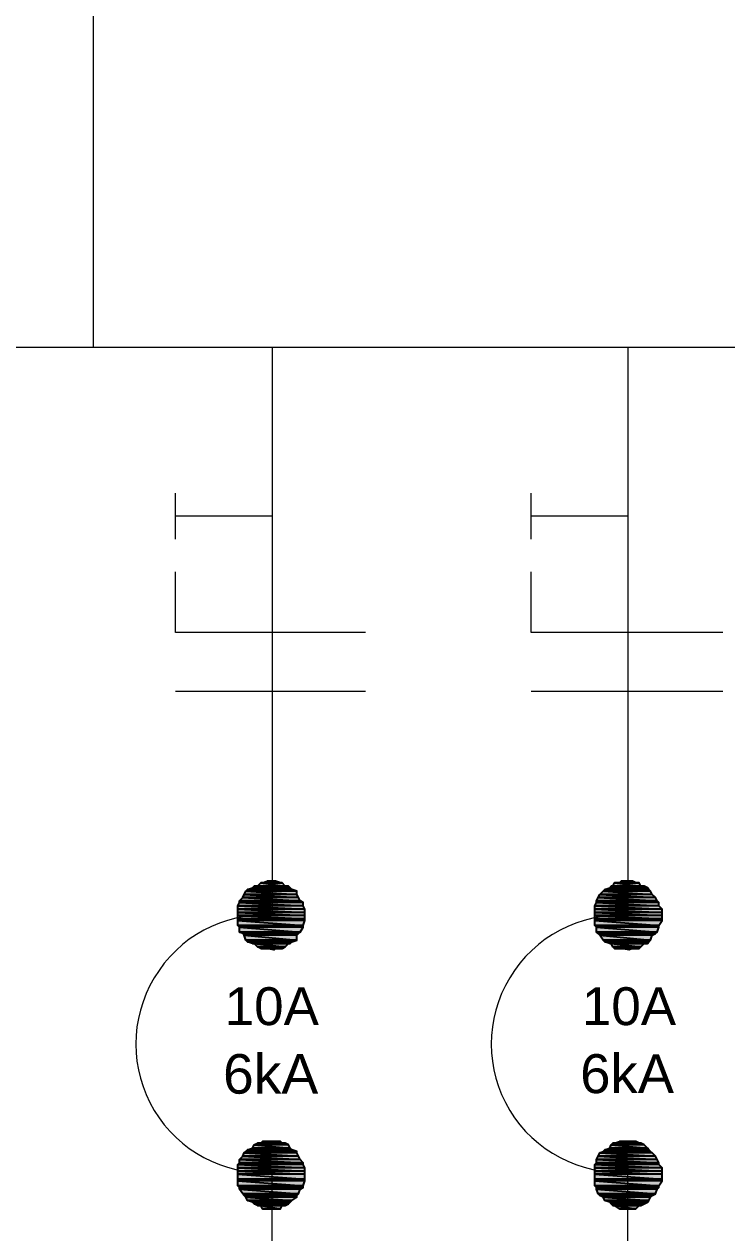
# Model space of a CAD drawing. Header units: millimetres. Extents: x 50 to 186, y -32 to 33.
# Drawn here: x 94.59 to 96.009, y 26.097 to 28.539 of the extents above; entities that cross this region are included whole.
import ezdxf

# ---------------------------------------------------------------- set-up
doc = ezdxf.new("R2010")
doc.units = ezdxf.units.MM
doc.layers.get('0').update_dxf_attribs({"lineweight": 30})
doc.styles.add('Arial0', font='arial.ttf', dxfattribs={"height": 3.14658})

msp = doc.modelspace()

# ---------------------------------------------------------------- hatches: boundary and pattern name
at = {"true_color": 0x000007}
h = msp.add_hatch(color=7, dxfattribs=at)
h.paths.add_polyline_path([(95.1308, 26.7909), (95.0414, 26.7909), (95.1407, 26.7876)])
h.paths.add_polyline_path([(95.0414, 26.7909), (95.1407, 26.7876), (95.0381, 26.7876)])
h = msp.add_hatch(color=7, dxfattribs=at)
h.paths.add_polyline_path([(95.1275, 26.7943), (95.0514, 26.7943), (95.1308, 26.7909)])
h.paths.add_polyline_path([(95.0514, 26.7943), (95.1308, 26.7909), (95.0414, 26.7909)])
h = msp.add_hatch(color=7, dxfattribs=at)
h.paths.add_polyline_path([(95.1241, 26.7976), (95.0547, 26.7976), (95.1275, 26.7943)])
h.paths.add_polyline_path([(95.0547, 26.7976), (95.1275, 26.7943), (95.0514, 26.7943)])
h = msp.add_hatch(color=7, dxfattribs=at)
h.paths.add_polyline_path([(95.1109, 26.8042), (95.0679, 26.8042), (95.1175, 26.7976)])
h.paths.add_polyline_path([(95.0679, 26.8042), (95.1175, 26.7976), (95.0613, 26.7976)])
h = msp.add_hatch(color=7, dxfattribs=at)
h.paths.add_polyline_path([(95.0977, 26.8075), (95.0811, 26.8075), (95.1076, 26.8042)])
h.paths.add_polyline_path([(95.0811, 26.8075), (95.1076, 26.8042), (95.0712, 26.8042)])
h = msp.add_hatch(color=7, dxfattribs=at)
h.paths.add_polyline_path([(95.8519, 26.7909), (95.7626, 26.7909), (95.8552, 26.7876)])
h.paths.add_polyline_path([(95.7626, 26.7909), (95.8552, 26.7876), (95.7593, 26.7876)])
h = msp.add_hatch(color=7, dxfattribs=at)
h.paths.add_polyline_path([(95.8486, 26.7943), (95.7725, 26.7943), (95.8519, 26.7909)])
h.paths.add_polyline_path([(95.7725, 26.7943), (95.8519, 26.7909), (95.7626, 26.7909)])
h = msp.add_hatch(color=7, dxfattribs=at)
h.paths.add_polyline_path([(95.842, 26.7976), (95.7758, 26.7976), (95.8486, 26.7943)])
h.paths.add_polyline_path([(95.7758, 26.7976), (95.8486, 26.7943), (95.7725, 26.7943)])
h = msp.add_hatch(color=7, dxfattribs=at)
h.paths.add_polyline_path([(95.832, 26.8042), (95.7824, 26.8042), (95.8354, 26.7976)])
h.paths.add_polyline_path([(95.7824, 26.8042), (95.8354, 26.7976), (95.7791, 26.7976)])
h = msp.add_hatch(color=7, dxfattribs=at)
h.paths.add_polyline_path([(95.8188, 26.8075), (95.7957, 26.8075), (95.8254, 26.8042)])
h.paths.add_polyline_path([(95.7957, 26.8075), (95.8254, 26.8042), (95.7924, 26.8042)])
h = msp.add_hatch(color=7, dxfattribs=at)
h.paths.add_polyline_path([(95.144, 26.7744), (95.0315, 26.7744), (95.1473, 26.7678)])
h.paths.add_polyline_path([(95.0315, 26.7744), (95.1473, 26.7678), (95.0249, 26.7678)])
h = msp.add_hatch(color=7, dxfattribs=at)
h.paths.add_polyline_path([(95.1473, 26.7678), (95.0249, 26.7678), (95.1539, 26.7645)])
h.paths.add_polyline_path([(95.0249, 26.7678), (95.1539, 26.7645), (95.0249, 26.7645)])
h = msp.add_hatch(color=7, dxfattribs=at)
h.paths.add_polyline_path([(95.1407, 26.781), (95.0348, 26.781), (95.144, 26.7744)])
h.paths.add_polyline_path([(95.0348, 26.781), (95.144, 26.7744), (95.0315, 26.7744)])
h = msp.add_hatch(color=7, dxfattribs=at)
h.paths.add_polyline_path([(95.1407, 26.7876), (95.0381, 26.7876), (95.1407, 26.781)])
h.paths.add_polyline_path([(95.0381, 26.7876), (95.1407, 26.781), (95.0348, 26.781)])
h = msp.add_hatch(color=7, dxfattribs=at)
h.paths.add_polyline_path([(95.8651, 26.7744), (95.7494, 26.7744), (95.8684, 26.7678)])
h.paths.add_polyline_path([(95.7494, 26.7744), (95.8684, 26.7678), (95.746, 26.7678)])
h = msp.add_hatch(color=7, dxfattribs=at)
h.paths.add_polyline_path([(95.8684, 26.7678), (95.746, 26.7678), (95.8717, 26.7645)])
h.paths.add_polyline_path([(95.746, 26.7678), (95.8717, 26.7645), (95.746, 26.7645)])
h = msp.add_hatch(color=7, dxfattribs=at)
h.paths.add_polyline_path([(95.8585, 26.781), (95.7527, 26.781), (95.8651, 26.7744)])
h.paths.add_polyline_path([(95.7527, 26.781), (95.8651, 26.7744), (95.7494, 26.7744)])
h = msp.add_hatch(color=7, dxfattribs=at)
h.paths.add_polyline_path([(95.8552, 26.7876), (95.7593, 26.7876), (95.8585, 26.781)])
h.paths.add_polyline_path([(95.7593, 26.7876), (95.8585, 26.781), (95.7527, 26.781)])
h = msp.add_hatch(color=7, dxfattribs=at)
h.paths.add_polyline_path([(95.1539, 26.7645), (95.0249, 26.7645), (95.1539, 26.7579)])
h.paths.add_polyline_path([(95.0249, 26.7645), (95.1539, 26.7579), (95.0216, 26.7579)])
h = msp.add_hatch(color=7, dxfattribs=at)
h.paths.add_polyline_path([(95.1539, 26.7579), (95.0216, 26.7579), (95.1572, 26.7513)])
h.paths.add_polyline_path([(95.0216, 26.7579), (95.1572, 26.7513), (95.0216, 26.7513)])
h = msp.add_hatch(color=7, dxfattribs=at)
h.paths.add_polyline_path([(95.1572, 26.7513), (95.0216, 26.7513), (95.1572, 26.7446)])
h.paths.add_polyline_path([(95.0216, 26.7513), (95.1572, 26.7446), (95.0216, 26.7446)])
h = msp.add_hatch(color=7, dxfattribs=at)
h.paths.add_polyline_path([(95.1572, 26.7446), (95.0216, 26.7446), (95.1572, 26.738)])
h.paths.add_polyline_path([(95.0216, 26.7446), (95.1572, 26.738), (95.0216, 26.738)])
h = msp.add_hatch(color=7, dxfattribs=at)
h.paths.add_polyline_path([(95.8717, 26.7645), (95.746, 26.7645), (95.8717, 26.7579)])
h.paths.add_polyline_path([(95.746, 26.7645), (95.8717, 26.7579), (95.7427, 26.7579)])
h = msp.add_hatch(color=7, dxfattribs=at)
h.paths.add_polyline_path([(95.8717, 26.7579), (95.7427, 26.7579), (95.8784, 26.7513)])
h.paths.add_polyline_path([(95.7427, 26.7579), (95.8784, 26.7513), (95.7427, 26.7513)])
h = msp.add_hatch(color=7, dxfattribs=at)
h.paths.add_polyline_path([(95.8784, 26.7513), (95.7427, 26.7513), (95.8784, 26.7446)])
h.paths.add_polyline_path([(95.7427, 26.7513), (95.8784, 26.7446), (95.7427, 26.7446)])
h = msp.add_hatch(color=7, dxfattribs=at)
h.paths.add_polyline_path([(95.8784, 26.7446), (95.7427, 26.7446), (95.8784, 26.738)])
h.paths.add_polyline_path([(95.7427, 26.7446), (95.8784, 26.738), (95.7427, 26.738)])
h = msp.add_hatch(color=7, dxfattribs=at)
h.paths.add_polyline_path([(95.1572, 26.738), (95.0216, 26.738), (95.1572, 26.7314)])
h.paths.add_polyline_path([(95.0216, 26.738), (95.1572, 26.7314), (95.0216, 26.7314)])
h = msp.add_hatch(color=7, dxfattribs=at)
h.paths.add_polyline_path([(95.1572, 26.7314), (95.0216, 26.7314), (95.1572, 26.7281)])
h.paths.add_polyline_path([(95.0216, 26.7314), (95.1572, 26.7281), (95.0216, 26.7281)])
h = msp.add_hatch(color=7, dxfattribs=at)
h.paths.add_polyline_path([(95.1572, 26.7281), (95.0216, 26.7281), (95.1539, 26.7182)])
h.paths.add_polyline_path([(95.0216, 26.7281), (95.1539, 26.7182), (95.0216, 26.7182)])
h = msp.add_hatch(color=7, dxfattribs=at)
h.paths.add_polyline_path([(95.1539, 26.7182), (95.0216, 26.7182), (95.1539, 26.7149)])
h.paths.add_polyline_path([(95.0216, 26.7182), (95.1539, 26.7149), (95.0249, 26.7149)])
h = msp.add_hatch(color=7, dxfattribs=at)
h.paths.add_polyline_path([(95.8784, 26.738), (95.7427, 26.738), (95.8784, 26.7314)])
h.paths.add_polyline_path([(95.7427, 26.738), (95.8784, 26.7314), (95.7427, 26.7314)])
h = msp.add_hatch(color=7, dxfattribs=at)
h.paths.add_polyline_path([(95.8784, 26.7314), (95.7427, 26.7314), (95.8784, 26.7281)])
h.paths.add_polyline_path([(95.7427, 26.7314), (95.8784, 26.7281), (95.7427, 26.7281)])
h = msp.add_hatch(color=7, dxfattribs=at)
h.paths.add_polyline_path([(95.8784, 26.7281), (95.7427, 26.7281), (95.8717, 26.7182)])
h.paths.add_polyline_path([(95.7427, 26.7281), (95.8717, 26.7182), (95.7427, 26.7182)])
h = msp.add_hatch(color=7, dxfattribs=at)
h.paths.add_polyline_path([(95.8717, 26.7182), (95.7427, 26.7182), (95.8717, 26.7149)])
h.paths.add_polyline_path([(95.7427, 26.7182), (95.8717, 26.7149), (95.746, 26.7149)])
h = msp.add_hatch(color=7, dxfattribs=at)
h.paths.add_polyline_path([(95.1539, 26.7149), (95.0249, 26.7149), (95.1473, 26.7049)])
h.paths.add_polyline_path([(95.0249, 26.7149), (95.1473, 26.7049), (95.0249, 26.7049)])
h = msp.add_hatch(color=7, dxfattribs=at)
h.paths.add_polyline_path([(95.1473, 26.7049), (95.0249, 26.7049), (95.144, 26.7016)])
h.paths.add_polyline_path([(95.0249, 26.7049), (95.144, 26.7016), (95.0315, 26.7016)])
h = msp.add_hatch(color=7, dxfattribs=at)
h.paths.add_polyline_path([(95.144, 26.7016), (95.0315, 26.7016), (95.1407, 26.6983)])
h.paths.add_polyline_path([(95.0315, 26.7016), (95.1407, 26.6983), (95.0348, 26.6983)])
h = msp.add_hatch(color=7, dxfattribs=at)
h.paths.add_polyline_path([(95.1407, 26.6983), (95.0348, 26.6983), (95.1407, 26.6884)])
h.paths.add_polyline_path([(95.0348, 26.6983), (95.1407, 26.6884), (95.0381, 26.6884)])
h = msp.add_hatch(color=7, dxfattribs=at)
h.paths.add_polyline_path([(95.8717, 26.7149), (95.746, 26.7149), (95.8684, 26.7049)])
h.paths.add_polyline_path([(95.746, 26.7149), (95.8684, 26.7049), (95.746, 26.7049)])
h = msp.add_hatch(color=7, dxfattribs=at)
h.paths.add_polyline_path([(95.8684, 26.7049), (95.746, 26.7049), (95.8651, 26.7016)])
h.paths.add_polyline_path([(95.746, 26.7049), (95.8651, 26.7016), (95.7494, 26.7016)])
h = msp.add_hatch(color=7, dxfattribs=at)
h.paths.add_polyline_path([(95.8651, 26.7016), (95.7494, 26.7016), (95.8585, 26.6983)])
h.paths.add_polyline_path([(95.7494, 26.7016), (95.8585, 26.6983), (95.7527, 26.6983)])
h = msp.add_hatch(color=7, dxfattribs=at)
h.paths.add_polyline_path([(95.8585, 26.6983), (95.7527, 26.6983), (95.8552, 26.6884)])
h.paths.add_polyline_path([(95.7527, 26.6983), (95.8552, 26.6884), (95.7593, 26.6884)])
h = msp.add_hatch(color=7, dxfattribs=at)
h.paths.add_polyline_path([(95.1407, 26.6884), (95.0381, 26.6884), (95.1308, 26.6851)])
h.paths.add_polyline_path([(95.0381, 26.6884), (95.1308, 26.6851), (95.0414, 26.6851)])
h = msp.add_hatch(color=7, dxfattribs=at)
h.paths.add_polyline_path([(95.1308, 26.6851), (95.0414, 26.6851), (95.1275, 26.6818)])
h.paths.add_polyline_path([(95.0414, 26.6851), (95.1275, 26.6818), (95.0514, 26.6818)])
h = msp.add_hatch(color=7, dxfattribs=at)
h.paths.add_polyline_path([(95.1241, 26.6818), (95.0547, 26.6818), (95.1175, 26.6752)])
h.paths.add_polyline_path([(95.0547, 26.6818), (95.1175, 26.6752), (95.0613, 26.6752)])
h = msp.add_hatch(color=7, dxfattribs=at)
h.paths.add_polyline_path([(95.1175, 26.6752), (95.0613, 26.6752), (95.1109, 26.6719)])
h.paths.add_polyline_path([(95.0613, 26.6752), (95.1109, 26.6719), (95.0679, 26.6719)])
h = msp.add_hatch(color=7, dxfattribs=at)
h.paths.add_polyline_path([(95.0712, 26.6719), (95.0811, 26.6719), (95.0977, 26.6719)])
h.paths.add_polyline_path([(95.0811, 26.6719), (95.0977, 26.6719), (95.0944, 26.6686)])
h = msp.add_hatch(color=7, dxfattribs=at)
h.paths.add_polyline_path([(95.8552, 26.6884), (95.7593, 26.6884), (95.8519, 26.6851)])
h.paths.add_polyline_path([(95.7593, 26.6884), (95.8519, 26.6851), (95.7626, 26.6851)])
h = msp.add_hatch(color=7, dxfattribs=at)
h.paths.add_polyline_path([(95.8519, 26.6851), (95.7626, 26.6851), (95.8486, 26.6818)])
h.paths.add_polyline_path([(95.7626, 26.6851), (95.8486, 26.6818), (95.7725, 26.6818)])
h = msp.add_hatch(color=7, dxfattribs=at)
h.paths.add_polyline_path([(95.842, 26.6818), (95.7758, 26.6818), (95.8354, 26.6752)])
h.paths.add_polyline_path([(95.7758, 26.6818), (95.8354, 26.6752), (95.7791, 26.6752)])
h = msp.add_hatch(color=7, dxfattribs=at)
h.paths.add_polyline_path([(95.8354, 26.6752), (95.7791, 26.6752), (95.832, 26.6719)])
h.paths.add_polyline_path([(95.7791, 26.6752), (95.832, 26.6719), (95.7824, 26.6719)])
h = msp.add_hatch(color=7, dxfattribs=at)
h.paths.add_polyline_path([(95.7924, 26.6719), (95.7957, 26.6719), (95.8188, 26.6719)])
h.paths.add_polyline_path([(95.7957, 26.6719), (95.8188, 26.6719), (95.8122, 26.6686)])
h = msp.add_hatch(color=7, dxfattribs=at)
h.paths.add_polyline_path([(95.1175, 26.2782), (95.0613, 26.2782), (95.1241, 26.2749)])
h.paths.add_polyline_path([(95.0613, 26.2782), (95.1241, 26.2749), (95.0547, 26.2749)])
h = msp.add_hatch(color=7, dxfattribs=at)
h.paths.add_polyline_path([(95.1076, 26.2815), (95.0712, 26.2815), (95.1109, 26.2782)])
h.paths.add_polyline_path([(95.0712, 26.2815), (95.1109, 26.2782), (95.0679, 26.2782)])
h = msp.add_hatch(color=7, dxfattribs=at)
h.paths.add_polyline_path([(95.8354, 26.2782), (95.7791, 26.2782), (95.842, 26.2749)])
h.paths.add_polyline_path([(95.7791, 26.2782), (95.842, 26.2749), (95.7758, 26.2749)])
h = msp.add_hatch(color=7, dxfattribs=at)
h.paths.add_polyline_path([(95.8254, 26.2815), (95.7924, 26.2815), (95.832, 26.2782)])
h.paths.add_polyline_path([(95.7924, 26.2815), (95.832, 26.2782), (95.7824, 26.2782)])
h = msp.add_hatch(color=7, dxfattribs=at)
h.paths.add_polyline_path([(95.1407, 26.2584), (95.0348, 26.2584), (95.144, 26.2517)])
h.paths.add_polyline_path([(95.0348, 26.2584), (95.144, 26.2517), (95.0315, 26.2517)])
h = msp.add_hatch(color=7, dxfattribs=at)
h.paths.add_polyline_path([(95.1407, 26.2617), (95.0381, 26.2617), (95.1407, 26.2584)])
h.paths.add_polyline_path([(95.0381, 26.2617), (95.1407, 26.2584), (95.0348, 26.2584)])
h = msp.add_hatch(color=7, dxfattribs=at)
h.paths.add_polyline_path([(95.1308, 26.265), (95.0414, 26.265), (95.1407, 26.2617)])
h.paths.add_polyline_path([(95.0414, 26.265), (95.1407, 26.2617), (95.0381, 26.2617)])
h = msp.add_hatch(color=7, dxfattribs=at)
h.paths.add_polyline_path([(95.1275, 26.2683), (95.0514, 26.2683), (95.1308, 26.265)])
h.paths.add_polyline_path([(95.0514, 26.2683), (95.1308, 26.265), (95.0414, 26.265)])
h = msp.add_hatch(color=7, dxfattribs=at)
h.paths.add_polyline_path([(95.1241, 26.2749), (95.0547, 26.2749), (95.1275, 26.2683)])
h.paths.add_polyline_path([(95.0547, 26.2749), (95.1275, 26.2683), (95.0514, 26.2683)])
h = msp.add_hatch(color=7, dxfattribs=at)
h.paths.add_polyline_path([(95.8585, 26.2584), (95.7527, 26.2584), (95.8651, 26.2517)])
h.paths.add_polyline_path([(95.7527, 26.2584), (95.8651, 26.2517), (95.7494, 26.2517)])
h = msp.add_hatch(color=7, dxfattribs=at)
h.paths.add_polyline_path([(95.8552, 26.2617), (95.7593, 26.2617), (95.8585, 26.2584)])
h.paths.add_polyline_path([(95.7593, 26.2617), (95.8585, 26.2584), (95.7527, 26.2584)])
h = msp.add_hatch(color=7, dxfattribs=at)
h.paths.add_polyline_path([(95.8519, 26.265), (95.7626, 26.265), (95.8552, 26.2617)])
h.paths.add_polyline_path([(95.7626, 26.265), (95.8552, 26.2617), (95.7593, 26.2617)])
h = msp.add_hatch(color=7, dxfattribs=at)
h.paths.add_polyline_path([(95.8486, 26.2683), (95.7725, 26.2683), (95.8519, 26.265)])
h.paths.add_polyline_path([(95.7725, 26.2683), (95.8519, 26.265), (95.7626, 26.265)])
h = msp.add_hatch(color=7, dxfattribs=at)
h.paths.add_polyline_path([(95.842, 26.2749), (95.7758, 26.2749), (95.8486, 26.2683)])
h.paths.add_polyline_path([(95.7758, 26.2749), (95.8486, 26.2683), (95.7725, 26.2683)])
h = msp.add_hatch(color=7, dxfattribs=at)
h.paths.add_polyline_path([(95.1539, 26.2385), (95.0249, 26.2385), (95.1539, 26.2352)])
h.paths.add_polyline_path([(95.0249, 26.2385), (95.1539, 26.2352), (95.0216, 26.2352)])
h = msp.add_hatch(color=7, dxfattribs=at)
h.paths.add_polyline_path([(95.1539, 26.2352), (95.0216, 26.2352), (95.1572, 26.2286)])
h.paths.add_polyline_path([(95.0216, 26.2352), (95.1572, 26.2286), (95.0216, 26.2286)])
h = msp.add_hatch(color=7, dxfattribs=at)
h.paths.add_polyline_path([(95.1572, 26.2286), (95.0216, 26.2286), (95.1572, 26.222)])
h.paths.add_polyline_path([(95.0216, 26.2286), (95.1572, 26.222), (95.0216, 26.222)])
h = msp.add_hatch(color=7, dxfattribs=at)
h.paths.add_polyline_path([(95.144, 26.2517), (95.0315, 26.2517), (95.1473, 26.2451)])
h.paths.add_polyline_path([(95.0315, 26.2517), (95.1473, 26.2451), (95.0249, 26.2451)])
h = msp.add_hatch(color=7, dxfattribs=at)
h.paths.add_polyline_path([(95.1473, 26.2451), (95.0249, 26.2451), (95.1539, 26.2385)])
h.paths.add_polyline_path([(95.0249, 26.2451), (95.1539, 26.2385), (95.0249, 26.2385)])
h = msp.add_hatch(color=7, dxfattribs=at)
h.paths.add_polyline_path([(95.8717, 26.2385), (95.746, 26.2385), (95.8717, 26.2352)])
h.paths.add_polyline_path([(95.746, 26.2385), (95.8717, 26.2352), (95.7427, 26.2352)])
h = msp.add_hatch(color=7, dxfattribs=at)
h.paths.add_polyline_path([(95.8717, 26.2352), (95.7427, 26.2352), (95.8784, 26.2286)])
h.paths.add_polyline_path([(95.7427, 26.2352), (95.8784, 26.2286), (95.7427, 26.2286)])
h = msp.add_hatch(color=7, dxfattribs=at)
h.paths.add_polyline_path([(95.8784, 26.2286), (95.7427, 26.2286), (95.8784, 26.222)])
h.paths.add_polyline_path([(95.7427, 26.2286), (95.8784, 26.222), (95.7427, 26.222)])
h = msp.add_hatch(color=7, dxfattribs=at)
h.paths.add_polyline_path([(95.8651, 26.2517), (95.7494, 26.2517), (95.8684, 26.2451)])
h.paths.add_polyline_path([(95.7494, 26.2517), (95.8684, 26.2451), (95.746, 26.2451)])
h = msp.add_hatch(color=7, dxfattribs=at)
h.paths.add_polyline_path([(95.8684, 26.2451), (95.746, 26.2451), (95.8717, 26.2385)])
h.paths.add_polyline_path([(95.746, 26.2451), (95.8717, 26.2385), (95.746, 26.2385)])
h = msp.add_hatch(color=7, dxfattribs=at)
h.paths.add_polyline_path([(95.1572, 26.222), (95.0216, 26.222), (95.1572, 26.2154)])
h.paths.add_polyline_path([(95.0216, 26.222), (95.1572, 26.2154), (95.0216, 26.2154)])
h = msp.add_hatch(color=7, dxfattribs=at)
h.paths.add_polyline_path([(95.1572, 26.2154), (95.0216, 26.2154), (95.1572, 26.2054)])
h.paths.add_polyline_path([(95.0216, 26.2154), (95.1572, 26.2054), (95.0216, 26.2054)])
h = msp.add_hatch(color=7, dxfattribs=at)
h.paths.add_polyline_path([(95.1572, 26.2054), (95.0216, 26.2054), (95.1572, 26.2021)])
h.paths.add_polyline_path([(95.0216, 26.2054), (95.1572, 26.2021), (95.0216, 26.2021)])
h = msp.add_hatch(color=7, dxfattribs=at)
h.paths.add_polyline_path([(95.8784, 26.222), (95.7427, 26.222), (95.8784, 26.2154)])
h.paths.add_polyline_path([(95.7427, 26.222), (95.8784, 26.2154), (95.7427, 26.2154)])
h = msp.add_hatch(color=7, dxfattribs=at)
h.paths.add_polyline_path([(95.8784, 26.2154), (95.7427, 26.2154), (95.8784, 26.2054)])
h.paths.add_polyline_path([(95.7427, 26.2154), (95.8784, 26.2054), (95.7427, 26.2054)])
h = msp.add_hatch(color=7, dxfattribs=at)
h.paths.add_polyline_path([(95.8784, 26.2054), (95.7427, 26.2054), (95.8784, 26.2021)])
h.paths.add_polyline_path([(95.7427, 26.2054), (95.8784, 26.2021), (95.7427, 26.2021)])
h = msp.add_hatch(color=7, dxfattribs=at)
h.paths.add_polyline_path([(95.1572, 26.2021), (95.0216, 26.2021), (95.1539, 26.1922)])
h.paths.add_polyline_path([(95.0216, 26.2021), (95.1539, 26.1922), (95.0216, 26.1922)])
h = msp.add_hatch(color=7, dxfattribs=at)
h.paths.add_polyline_path([(95.1539, 26.1922), (95.0216, 26.1922), (95.1539, 26.1889)])
h.paths.add_polyline_path([(95.0216, 26.1922), (95.1539, 26.1889), (95.0249, 26.1889)])
h = msp.add_hatch(color=7, dxfattribs=at)
h.paths.add_polyline_path([(95.1539, 26.1889), (95.0249, 26.1889), (95.1473, 26.1856)])
h.paths.add_polyline_path([(95.0249, 26.1889), (95.1473, 26.1856), (95.0249, 26.1856)])
h = msp.add_hatch(color=7, dxfattribs=at)
h.paths.add_polyline_path([(95.1473, 26.1856), (95.0249, 26.1856), (95.144, 26.1757)])
h.paths.add_polyline_path([(95.0249, 26.1856), (95.144, 26.1757), (95.0315, 26.1757)])
h = msp.add_hatch(color=7, dxfattribs=at)
h.paths.add_polyline_path([(95.8784, 26.2021), (95.7427, 26.2021), (95.8717, 26.1922)])
h.paths.add_polyline_path([(95.7427, 26.2021), (95.8717, 26.1922), (95.7427, 26.1922)])
h = msp.add_hatch(color=7, dxfattribs=at)
h.paths.add_polyline_path([(95.8717, 26.1922), (95.7427, 26.1922), (95.8717, 26.1889)])
h.paths.add_polyline_path([(95.7427, 26.1922), (95.8717, 26.1889), (95.746, 26.1889)])
h = msp.add_hatch(color=7, dxfattribs=at)
h.paths.add_polyline_path([(95.8717, 26.1889), (95.746, 26.1889), (95.8684, 26.1856)])
h.paths.add_polyline_path([(95.746, 26.1889), (95.8684, 26.1856), (95.746, 26.1856)])
h = msp.add_hatch(color=7, dxfattribs=at)
h.paths.add_polyline_path([(95.8684, 26.1856), (95.746, 26.1856), (95.8651, 26.1757)])
h.paths.add_polyline_path([(95.746, 26.1856), (95.8651, 26.1757), (95.7494, 26.1757)])
h = msp.add_hatch(color=7, dxfattribs=at)
h.paths.add_polyline_path([(95.144, 26.1757), (95.0315, 26.1757), (95.1407, 26.1724)])
h.paths.add_polyline_path([(95.0315, 26.1757), (95.1407, 26.1724), (95.0348, 26.1724)])
h = msp.add_hatch(color=7, dxfattribs=at)
h.paths.add_polyline_path([(95.1407, 26.1724), (95.0348, 26.1724), (95.1407, 26.169)])
h.paths.add_polyline_path([(95.0348, 26.1724), (95.1407, 26.169), (95.0381, 26.169)])
h = msp.add_hatch(color=7, dxfattribs=at)
h.paths.add_polyline_path([(95.1407, 26.169), (95.0381, 26.169), (95.1308, 26.1624)])
h.paths.add_polyline_path([(95.0381, 26.169), (95.1308, 26.1624), (95.0414, 26.1624)])
h = msp.add_hatch(color=7, dxfattribs=at)
h.paths.add_polyline_path([(95.1308, 26.1624), (95.0414, 26.1624), (95.1275, 26.1591)])
h.paths.add_polyline_path([(95.0414, 26.1624), (95.1275, 26.1591), (95.0514, 26.1591)])
h = msp.add_hatch(color=7, dxfattribs=at)
h.paths.add_polyline_path([(95.1275, 26.1591), (95.0514, 26.1591), (95.1241, 26.1558)])
h.paths.add_polyline_path([(95.0514, 26.1591), (95.1241, 26.1558), (95.0547, 26.1558)])
h = msp.add_hatch(color=7, dxfattribs=at)
h.paths.add_polyline_path([(95.1241, 26.1558), (95.0547, 26.1558), (95.1175, 26.1525)])
h.paths.add_polyline_path([(95.0547, 26.1558), (95.1175, 26.1525), (95.0613, 26.1525)])
h = msp.add_hatch(color=7, dxfattribs=at)
h.paths.add_polyline_path([(95.8651, 26.1757), (95.7494, 26.1757), (95.8585, 26.1724)])
h.paths.add_polyline_path([(95.7494, 26.1757), (95.8585, 26.1724), (95.7527, 26.1724)])
h = msp.add_hatch(color=7, dxfattribs=at)
h.paths.add_polyline_path([(95.8585, 26.1724), (95.7527, 26.1724), (95.8552, 26.169)])
h.paths.add_polyline_path([(95.7527, 26.1724), (95.8552, 26.169), (95.7593, 26.169)])
h = msp.add_hatch(color=7, dxfattribs=at)
h.paths.add_polyline_path([(95.8552, 26.169), (95.7593, 26.169), (95.8519, 26.1624)])
h.paths.add_polyline_path([(95.7593, 26.169), (95.8519, 26.1624), (95.7626, 26.1624)])
h = msp.add_hatch(color=7, dxfattribs=at)
h.paths.add_polyline_path([(95.8519, 26.1624), (95.7626, 26.1624), (95.8486, 26.1591)])
h.paths.add_polyline_path([(95.7626, 26.1624), (95.8486, 26.1591), (95.7725, 26.1591)])
h = msp.add_hatch(color=7, dxfattribs=at)
h.paths.add_polyline_path([(95.8486, 26.1591), (95.7725, 26.1591), (95.842, 26.1558)])
h.paths.add_polyline_path([(95.7725, 26.1591), (95.842, 26.1558), (95.7758, 26.1558)])
h = msp.add_hatch(color=7, dxfattribs=at)
h.paths.add_polyline_path([(95.842, 26.1558), (95.7758, 26.1558), (95.8354, 26.1525)])
h.paths.add_polyline_path([(95.7758, 26.1558), (95.8354, 26.1525), (95.7791, 26.1525)])
h = msp.add_hatch(color=7, dxfattribs=at)
h.paths.add_polyline_path([(95.1109, 26.1525), (95.0679, 26.1525), (95.1076, 26.1459)])
h.paths.add_polyline_path([(95.0679, 26.1525), (95.1076, 26.1459), (95.0712, 26.1459)])
h = msp.add_hatch(color=7, dxfattribs=at)
h.paths.add_polyline_path([(95.832, 26.1525), (95.7824, 26.1525), (95.8254, 26.1459)])
h.paths.add_polyline_path([(95.7824, 26.1525), (95.8254, 26.1459), (95.7924, 26.1459)])

# ---------------------------------------------------------------- linework, layer by layer
at = {"color": 7, "linetype": 'Continuous', "lineweight": 9, "true_color": 0x000007}
for points in [[(94.7305, 27.8859), (94.7305, 28.961), (94.7305, 28.961)], [(97.9657, 27.8859), (91.492, 27.8859), (91.492, 26.738)], [(95.0911, 27.8859), (95.0911, 26.738), (95.0911, 26.738)], [(95.8089, 27.8859), (95.8089, 26.738), (95.8089, 26.738)], [(95.0911, 27.5452), (94.8959, 27.5452), (94.8959, 27.5915)], [(95.8089, 27.5452), (95.6137, 27.5452), (95.6137, 27.5915)], [(94.8959, 27.4989), (94.8959, 27.5452), (94.8959, 27.5452)], [(95.6137, 27.4989), (95.6137, 27.5452), (95.6137, 27.5452)], [(95.2796, 27.3103), (95.0911, 27.3103), (94.8959, 27.3103), (94.8959, 27.4327)], [(96.0008, 27.3103), (95.8089, 27.3103), (95.6137, 27.3103), (95.6137, 27.4327)], [(95.2796, 27.1912), (95.0911, 27.1912), (94.8959, 27.1912)], [(96.0008, 27.1912), (95.8089, 27.1912), (95.6137, 27.1912)], [(95.0911, 24.5448), (95.0911, 26.2154), (95.0911, 26.2154)], [(95.8089, 24.5448), (95.8089, 26.2154), (95.8089, 26.2154)]]:
    msp.add_lwpolyline(points, dxfattribs=at)
at = {"color": 7, "linetype": 'Continuous', "lineweight": -2, "true_color": 0x000007}
for points in [[(95.0414, 26.7909), (95.1407, 26.7876), (95.0381, 26.7876)], [(95.0514, 26.7943), (95.1308, 26.7909), (95.0414, 26.7909)], [(95.1308, 26.7909), (95.0414, 26.7909), (95.1407, 26.7876)], [(95.0547, 26.7976), (95.1275, 26.7943), (95.0514, 26.7943)], [(95.1275, 26.7943), (95.0514, 26.7943), (95.1308, 26.7909)], [(95.0613, 26.7976), (95.1241, 26.7976), (95.0547, 26.7976)], [(95.1241, 26.7976), (95.0547, 26.7976), (95.1275, 26.7943)], [(95.0679, 26.8042), (95.1175, 26.7976), (95.0613, 26.7976)], [(95.1175, 26.7976), (95.0613, 26.7976), (95.1241, 26.7976)], [(95.0712, 26.8042), (95.1109, 26.8042), (95.0679, 26.8042)], [(95.1109, 26.8042), (95.0679, 26.8042), (95.1175, 26.7976)], [(95.0811, 26.8075), (95.1076, 26.8042), (95.0712, 26.8042)], [(95.1076, 26.8042), (95.0712, 26.8042), (95.1109, 26.8042)], [(95.0944, 26.8075), (95.0977, 26.8075), (95.0811, 26.8075)], [(95.0977, 26.8075), (95.0811, 26.8075), (95.1076, 26.8042)], [(95.7626, 26.7909), (95.8552, 26.7876), (95.7593, 26.7876)], [(95.7725, 26.7943), (95.8519, 26.7909), (95.7626, 26.7909)], [(95.8519, 26.7909), (95.7626, 26.7909), (95.8552, 26.7876)], [(95.7758, 26.7976), (95.8486, 26.7943), (95.7725, 26.7943)], [(95.8486, 26.7943), (95.7725, 26.7943), (95.8519, 26.7909)], [(95.7791, 26.7976), (95.842, 26.7976), (95.7758, 26.7976)], [(95.842, 26.7976), (95.7758, 26.7976), (95.8486, 26.7943)], [(95.7824, 26.8042), (95.8354, 26.7976), (95.7791, 26.7976)], [(95.8354, 26.7976), (95.7791, 26.7976), (95.842, 26.7976)], [(95.7924, 26.8042), (95.832, 26.8042), (95.7824, 26.8042)], [(95.832, 26.8042), (95.7824, 26.8042), (95.8354, 26.7976)], [(95.7957, 26.8075), (95.8254, 26.8042), (95.7924, 26.8042)], [(95.8254, 26.8042), (95.7924, 26.8042), (95.832, 26.8042)], [(95.8122, 26.8075), (95.8188, 26.8075), (95.7957, 26.8075)], [(95.8188, 26.8075), (95.7957, 26.8075), (95.8254, 26.8042)], [(95.0315, 26.7744), (95.1473, 26.7678), (95.0249, 26.7678)], [(95.1473, 26.7678), (95.0249, 26.7678), (95.1539, 26.7645)], [(95.0249, 26.7678), (95.1539, 26.7645), (95.0249, 26.7645)], [(95.0348, 26.781), (95.144, 26.7744), (95.0315, 26.7744)], [(95.144, 26.7744), (95.0315, 26.7744), (95.1473, 26.7678)], [(95.0381, 26.7876), (95.1407, 26.781), (95.0348, 26.781)], [(95.1407, 26.781), (95.0348, 26.781), (95.144, 26.7744)], [(95.1407, 26.7876), (95.0381, 26.7876), (95.1407, 26.781)], [(95.7494, 26.7744), (95.8684, 26.7678), (95.746, 26.7678)], [(95.8684, 26.7678), (95.746, 26.7678), (95.8717, 26.7645)], [(95.746, 26.7678), (95.8717, 26.7645), (95.746, 26.7645)], [(95.7527, 26.781), (95.8651, 26.7744), (95.7494, 26.7744)], [(95.8651, 26.7744), (95.7494, 26.7744), (95.8684, 26.7678)], [(95.7593, 26.7876), (95.8585, 26.781), (95.7527, 26.781)], [(95.8585, 26.781), (95.7527, 26.781), (95.8651, 26.7744)], [(95.8552, 26.7876), (95.7593, 26.7876), (95.8585, 26.781)], [(95.0249, 26.7645), (95.1539, 26.7579), (95.0216, 26.7579)], [(95.1539, 26.7579), (95.0216, 26.7579), (95.1572, 26.7513)], [(95.0216, 26.7579), (95.1572, 26.7513), (95.0216, 26.7513)], [(95.1572, 26.7513), (95.0216, 26.7513), (95.1572, 26.7446)], [(95.0216, 26.7513), (95.1572, 26.7446), (95.0216, 26.7446)], [(95.1572, 26.7446), (95.0216, 26.7446), (95.1572, 26.738)], [(95.0216, 26.7446), (95.1572, 26.738), (95.0216, 26.738)], [(95.1539, 26.7645), (95.0249, 26.7645), (95.1539, 26.7579)], [(95.746, 26.7645), (95.8717, 26.7579), (95.7427, 26.7579)], [(95.8717, 26.7579), (95.7427, 26.7579), (95.8784, 26.7513)], [(95.7427, 26.7579), (95.8784, 26.7513), (95.7427, 26.7513)], [(95.8784, 26.7513), (95.7427, 26.7513), (95.8784, 26.7446)], [(95.7427, 26.7513), (95.8784, 26.7446), (95.7427, 26.7446)], [(95.8784, 26.7446), (95.7427, 26.7446), (95.8784, 26.738)], [(95.7427, 26.7446), (95.8784, 26.738), (95.7427, 26.738)], [(95.8717, 26.7645), (95.746, 26.7645), (95.8717, 26.7579)], [(95.1572, 26.738), (95.0216, 26.738), (95.1572, 26.7314)], [(95.0216, 26.738), (95.1572, 26.7314), (95.0216, 26.7314)], [(95.1572, 26.7314), (95.0216, 26.7314), (95.1572, 26.7281)], [(95.0216, 26.7314), (95.1572, 26.7281), (95.0216, 26.7281)], [(95.1572, 26.7281), (95.0216, 26.7281), (95.1539, 26.7182)], [(95.0216, 26.7281), (95.1539, 26.7182), (95.0216, 26.7182)], [(95.1539, 26.7182), (95.0216, 26.7182), (95.1539, 26.7149)], [(95.0216, 26.7182), (95.1539, 26.7149), (95.0249, 26.7149)], [(95.8784, 26.738), (95.7427, 26.738), (95.8784, 26.7314)], [(95.7427, 26.738), (95.8784, 26.7314), (95.7427, 26.7314)], [(95.8784, 26.7314), (95.7427, 26.7314), (95.8784, 26.7281)], [(95.7427, 26.7314), (95.8784, 26.7281), (95.7427, 26.7281)], [(95.8784, 26.7281), (95.7427, 26.7281), (95.8717, 26.7182)], [(95.7427, 26.7281), (95.8717, 26.7182), (95.7427, 26.7182)], [(95.8717, 26.7182), (95.7427, 26.7182), (95.8717, 26.7149)], [(95.7427, 26.7182), (95.8717, 26.7149), (95.746, 26.7149)], [(95.1539, 26.7149), (95.0249, 26.7149), (95.1473, 26.7049)], [(95.0249, 26.7149), (95.1473, 26.7049), (95.0249, 26.7049)], [(95.1473, 26.7049), (95.0249, 26.7049), (95.144, 26.7016)], [(95.0249, 26.7049), (95.144, 26.7016), (95.0315, 26.7016)], [(95.144, 26.7016), (95.0315, 26.7016), (95.1407, 26.6983)], [(95.0315, 26.7016), (95.1407, 26.6983), (95.0348, 26.6983)], [(95.1407, 26.6983), (95.0348, 26.6983), (95.1407, 26.6884)], [(95.0348, 26.6983), (95.1407, 26.6884), (95.0381, 26.6884)], [(95.8717, 26.7149), (95.746, 26.7149), (95.8684, 26.7049)], [(95.746, 26.7149), (95.8684, 26.7049), (95.746, 26.7049)], [(95.8684, 26.7049), (95.746, 26.7049), (95.8651, 26.7016)], [(95.746, 26.7049), (95.8651, 26.7016), (95.7494, 26.7016)], [(95.8651, 26.7016), (95.7494, 26.7016), (95.8585, 26.6983)], [(95.7494, 26.7016), (95.8585, 26.6983), (95.7527, 26.6983)], [(95.8585, 26.6983), (95.7527, 26.6983), (95.8552, 26.6884)], [(95.7527, 26.6983), (95.8552, 26.6884), (95.7593, 26.6884)], [(95.1407, 26.6884), (95.0381, 26.6884), (95.1308, 26.6851)], [(95.0381, 26.6884), (95.1308, 26.6851), (95.0414, 26.6851)], [(95.1308, 26.6851), (95.0414, 26.6851), (95.1275, 26.6818)], [(95.0414, 26.6851), (95.1275, 26.6818), (95.0514, 26.6818)], [(95.1275, 26.6818), (95.0514, 26.6818), (95.1241, 26.6818)], [(95.0514, 26.6818), (95.1241, 26.6818), (95.0547, 26.6818)], [(95.1241, 26.6818), (95.0547, 26.6818), (95.1175, 26.6752)], [(95.0547, 26.6818), (95.1175, 26.6752), (95.0613, 26.6752)], [(95.1175, 26.6752), (95.0613, 26.6752), (95.1109, 26.6719)], [(95.0613, 26.6752), (95.1109, 26.6719), (95.0679, 26.6719)], [(95.1109, 26.6719), (95.0679, 26.6719), (95.1076, 26.6719)], [(95.0679, 26.6719), (95.1076, 26.6719), (95.0712, 26.6719)], [(95.0712, 26.6719), (95.0811, 26.6719), (95.0977, 26.6719)], [(95.0712, 26.6719), (95.1076, 26.6719), (95.0977, 26.6719)], [(95.0811, 26.6719), (95.0977, 26.6719), (95.0944, 26.6686)], [(95.8552, 26.6884), (95.7593, 26.6884), (95.8519, 26.6851)], [(95.7593, 26.6884), (95.8519, 26.6851), (95.7626, 26.6851)], [(95.8519, 26.6851), (95.7626, 26.6851), (95.8486, 26.6818)], [(95.7626, 26.6851), (95.8486, 26.6818), (95.7725, 26.6818)], [(95.8486, 26.6818), (95.7725, 26.6818), (95.842, 26.6818)], [(95.7725, 26.6818), (95.842, 26.6818), (95.7758, 26.6818)], [(95.842, 26.6818), (95.7758, 26.6818), (95.8354, 26.6752)], [(95.7758, 26.6818), (95.8354, 26.6752), (95.7791, 26.6752)], [(95.8354, 26.6752), (95.7791, 26.6752), (95.832, 26.6719)], [(95.7791, 26.6752), (95.832, 26.6719), (95.7824, 26.6719)], [(95.832, 26.6719), (95.7824, 26.6719), (95.8254, 26.6719)], [(95.7824, 26.6719), (95.8254, 26.6719), (95.7924, 26.6719)], [(95.7924, 26.6719), (95.7957, 26.6719), (95.8188, 26.6719)], [(95.7924, 26.6719), (95.8254, 26.6719), (95.8188, 26.6719)], [(95.7957, 26.6719), (95.8188, 26.6719), (95.8122, 26.6686)], [(95.0613, 26.2782), (95.1241, 26.2749), (95.0547, 26.2749)], [(95.0679, 26.2782), (95.1175, 26.2782), (95.0613, 26.2782)], [(95.1175, 26.2782), (95.0613, 26.2782), (95.1241, 26.2749)], [(95.0712, 26.2815), (95.1109, 26.2782), (95.0679, 26.2782)], [(95.1109, 26.2782), (95.0679, 26.2782), (95.1175, 26.2782)], [(95.0811, 26.2815), (95.1076, 26.2815), (95.0712, 26.2815)], [(95.1076, 26.2815), (95.0712, 26.2815), (95.1109, 26.2782)], [(95.0944, 26.2815), (95.0977, 26.2815), (95.0811, 26.2815)], [(95.0977, 26.2815), (95.0811, 26.2815), (95.1076, 26.2815)], [(95.7791, 26.2782), (95.842, 26.2749), (95.7758, 26.2749)], [(95.7824, 26.2782), (95.8354, 26.2782), (95.7791, 26.2782)], [(95.8354, 26.2782), (95.7791, 26.2782), (95.842, 26.2749)], [(95.7924, 26.2815), (95.832, 26.2782), (95.7824, 26.2782)], [(95.832, 26.2782), (95.7824, 26.2782), (95.8354, 26.2782)], [(95.7957, 26.2815), (95.8254, 26.2815), (95.7924, 26.2815)], [(95.8254, 26.2815), (95.7924, 26.2815), (95.832, 26.2782)], [(95.8122, 26.2815), (95.8188, 26.2815), (95.7957, 26.2815)], [(95.8188, 26.2815), (95.7957, 26.2815), (95.8254, 26.2815)], [(95.0348, 26.2584), (95.144, 26.2517), (95.0315, 26.2517)], [(95.0381, 26.2617), (95.1407, 26.2584), (95.0348, 26.2584)], [(95.1407, 26.2584), (95.0348, 26.2584), (95.144, 26.2517)], [(95.0414, 26.265), (95.1407, 26.2617), (95.0381, 26.2617)], [(95.1407, 26.2617), (95.0381, 26.2617), (95.1407, 26.2584)], [(95.0514, 26.2683), (95.1308, 26.265), (95.0414, 26.265)], [(95.1308, 26.265), (95.0414, 26.265), (95.1407, 26.2617)], [(95.0547, 26.2749), (95.1275, 26.2683), (95.0514, 26.2683)], [(95.1275, 26.2683), (95.0514, 26.2683), (95.1308, 26.265)], [(95.1241, 26.2749), (95.0547, 26.2749), (95.1275, 26.2683)], [(95.7527, 26.2584), (95.8651, 26.2517), (95.7494, 26.2517)], [(95.7593, 26.2617), (95.8585, 26.2584), (95.7527, 26.2584)], [(95.8585, 26.2584), (95.7527, 26.2584), (95.8651, 26.2517)], [(95.7626, 26.265), (95.8552, 26.2617), (95.7593, 26.2617)], [(95.8552, 26.2617), (95.7593, 26.2617), (95.8585, 26.2584)], [(95.7725, 26.2683), (95.8519, 26.265), (95.7626, 26.265)], [(95.8519, 26.265), (95.7626, 26.265), (95.8552, 26.2617)], [(95.7758, 26.2749), (95.8486, 26.2683), (95.7725, 26.2683)], [(95.8486, 26.2683), (95.7725, 26.2683), (95.8519, 26.265)], [(95.842, 26.2749), (95.7758, 26.2749), (95.8486, 26.2683)], [(95.0249, 26.2385), (95.1539, 26.2352), (95.0216, 26.2352)], [(95.1539, 26.2352), (95.0216, 26.2352), (95.1572, 26.2286)], [(95.0216, 26.2352), (95.1572, 26.2286), (95.0216, 26.2286)], [(95.1572, 26.2286), (95.0216, 26.2286), (95.1572, 26.222)], [(95.0216, 26.2286), (95.1572, 26.222), (95.0216, 26.222)], [(95.0315, 26.2517), (95.1473, 26.2451), (95.0249, 26.2451)], [(95.1473, 26.2451), (95.0249, 26.2451), (95.1539, 26.2385)], [(95.0249, 26.2451), (95.1539, 26.2385), (95.0249, 26.2385)], [(95.1539, 26.2385), (95.0249, 26.2385), (95.1539, 26.2352)], [(95.144, 26.2517), (95.0315, 26.2517), (95.1473, 26.2451)], [(95.746, 26.2385), (95.8717, 26.2352), (95.7427, 26.2352)], [(95.8717, 26.2352), (95.7427, 26.2352), (95.8784, 26.2286)], [(95.7427, 26.2352), (95.8784, 26.2286), (95.7427, 26.2286)], [(95.8784, 26.2286), (95.7427, 26.2286), (95.8784, 26.222)], [(95.7427, 26.2286), (95.8784, 26.222), (95.7427, 26.222)], [(95.7494, 26.2517), (95.8684, 26.2451), (95.746, 26.2451)], [(95.8684, 26.2451), (95.746, 26.2451), (95.8717, 26.2385)], [(95.746, 26.2451), (95.8717, 26.2385), (95.746, 26.2385)], [(95.8717, 26.2385), (95.746, 26.2385), (95.8717, 26.2352)], [(95.8651, 26.2517), (95.7494, 26.2517), (95.8684, 26.2451)], [(95.1572, 26.222), (95.0216, 26.222), (95.1572, 26.2154)], [(95.0216, 26.222), (95.1572, 26.2154), (95.0216, 26.2154)], [(95.1572, 26.2154), (95.0216, 26.2154), (95.1572, 26.2054)], [(95.0216, 26.2154), (95.1572, 26.2054), (95.0216, 26.2054)], [(95.1572, 26.2054), (95.0216, 26.2054), (95.1572, 26.2021)], [(95.0216, 26.2054), (95.1572, 26.2021), (95.0216, 26.2021)], [(95.8784, 26.222), (95.7427, 26.222), (95.8784, 26.2154)], [(95.7427, 26.222), (95.8784, 26.2154), (95.7427, 26.2154)], [(95.8784, 26.2154), (95.7427, 26.2154), (95.8784, 26.2054)], [(95.7427, 26.2154), (95.8784, 26.2054), (95.7427, 26.2054)], [(95.8784, 26.2054), (95.7427, 26.2054), (95.8784, 26.2021)], [(95.7427, 26.2054), (95.8784, 26.2021), (95.7427, 26.2021)], [(95.1572, 26.2021), (95.0216, 26.2021), (95.1539, 26.1922)], [(95.0216, 26.2021), (95.1539, 26.1922), (95.0216, 26.1922)], [(95.1539, 26.1922), (95.0216, 26.1922), (95.1539, 26.1889)], [(95.0216, 26.1922), (95.1539, 26.1889), (95.0249, 26.1889)], [(95.1539, 26.1889), (95.0249, 26.1889), (95.1473, 26.1856)], [(95.0249, 26.1889), (95.1473, 26.1856), (95.0249, 26.1856)], [(95.1473, 26.1856), (95.0249, 26.1856), (95.144, 26.1757)], [(95.0249, 26.1856), (95.144, 26.1757), (95.0315, 26.1757)], [(95.8784, 26.2021), (95.7427, 26.2021), (95.8717, 26.1922)], [(95.7427, 26.2021), (95.8717, 26.1922), (95.7427, 26.1922)], [(95.8717, 26.1922), (95.7427, 26.1922), (95.8717, 26.1889)], [(95.7427, 26.1922), (95.8717, 26.1889), (95.746, 26.1889)], [(95.8717, 26.1889), (95.746, 26.1889), (95.8684, 26.1856)], [(95.746, 26.1889), (95.8684, 26.1856), (95.746, 26.1856)], [(95.8684, 26.1856), (95.746, 26.1856), (95.8651, 26.1757)], [(95.746, 26.1856), (95.8651, 26.1757), (95.7494, 26.1757)], [(95.144, 26.1757), (95.0315, 26.1757), (95.1407, 26.1724)], [(95.0315, 26.1757), (95.1407, 26.1724), (95.0348, 26.1724)], [(95.1407, 26.1724), (95.0348, 26.1724), (95.1407, 26.169)], [(95.0348, 26.1724), (95.1407, 26.169), (95.0381, 26.169)], [(95.1407, 26.169), (95.0381, 26.169), (95.1308, 26.1624)], [(95.0381, 26.169), (95.1308, 26.1624), (95.0414, 26.1624)], [(95.1308, 26.1624), (95.0414, 26.1624), (95.1275, 26.1591)], [(95.0414, 26.1624), (95.1275, 26.1591), (95.0514, 26.1591)], [(95.1275, 26.1591), (95.0514, 26.1591), (95.1241, 26.1558)], [(95.0514, 26.1591), (95.1241, 26.1558), (95.0547, 26.1558)], [(95.1241, 26.1558), (95.0547, 26.1558), (95.1175, 26.1525)], [(95.0547, 26.1558), (95.1175, 26.1525), (95.0613, 26.1525)], [(95.8651, 26.1757), (95.7494, 26.1757), (95.8585, 26.1724)], [(95.7494, 26.1757), (95.8585, 26.1724), (95.7527, 26.1724)], [(95.8585, 26.1724), (95.7527, 26.1724), (95.8552, 26.169)], [(95.7527, 26.1724), (95.8552, 26.169), (95.7593, 26.169)], [(95.8552, 26.169), (95.7593, 26.169), (95.8519, 26.1624)], [(95.7593, 26.169), (95.8519, 26.1624), (95.7626, 26.1624)], [(95.8519, 26.1624), (95.7626, 26.1624), (95.8486, 26.1591)], [(95.7626, 26.1624), (95.8486, 26.1591), (95.7725, 26.1591)], [(95.8486, 26.1591), (95.7725, 26.1591), (95.842, 26.1558)], [(95.7725, 26.1591), (95.842, 26.1558), (95.7758, 26.1558)], [(95.842, 26.1558), (95.7758, 26.1558), (95.8354, 26.1525)], [(95.7758, 26.1558), (95.8354, 26.1525), (95.7791, 26.1525)], [(95.1175, 26.1525), (95.0613, 26.1525), (95.1109, 26.1525)], [(95.0613, 26.1525), (95.1109, 26.1525), (95.0679, 26.1525)], [(95.1109, 26.1525), (95.0679, 26.1525), (95.1076, 26.1459)], [(95.0679, 26.1525), (95.1076, 26.1459), (95.0712, 26.1459)], [(95.0712, 26.1459), (95.0811, 26.1459), (95.0977, 26.1459)], [(95.0712, 26.1459), (95.1076, 26.1459), (95.0977, 26.1459)], [(95.0811, 26.1459), (95.0977, 26.1459), (95.0944, 26.1459)], [(95.8354, 26.1525), (95.7791, 26.1525), (95.832, 26.1525)], [(95.7791, 26.1525), (95.832, 26.1525), (95.7824, 26.1525)], [(95.832, 26.1525), (95.7824, 26.1525), (95.8254, 26.1459)], [(95.7824, 26.1525), (95.8254, 26.1459), (95.7924, 26.1459)], [(95.7924, 26.1459), (95.7957, 26.1459), (95.8188, 26.1459)], [(95.7924, 26.1459), (95.8254, 26.1459), (95.8188, 26.1459)], [(95.7957, 26.1459), (95.8188, 26.1459), (95.8122, 26.1459)]]:
    msp.add_lwpolyline(points, close=True, dxfattribs=at)
at = {"color": 7, "linetype": 'Continuous', "lineweight": 9, "true_color": 0x000007}
for points in [[(95.0878, 26.738), (94.9918, 26.7446), (94.9025, 26.695), (94.8529, 26.6123), (94.8529, 26.6123), (94.8033, 26.5296), (94.8033, 26.4271), (94.8529, 26.3444), (94.8529, 26.3444), (94.9025, 26.2617), (94.9918, 26.2154), (95.0878, 26.2187)], [(95.8089, 26.738), (95.713, 26.7446), (95.6203, 26.695), (95.5707, 26.6123), (95.5707, 26.6123), (95.5211, 26.5296), (95.5211, 26.4271), (95.5707, 26.3444), (95.5707, 26.3444), (95.6203, 26.2617), (95.713, 26.2154), (95.8089, 26.2187)]]:
    msp.add_open_spline(points, degree=3, knots=[0, 0, 0, 0, 0.083333, 0.083333, 0.083333, 0.083334, 0.166667, 0.166667, 0.166667, 0.166668, 1, 1, 1, 1], dxfattribs=at)

# ---------------------------------------------------------------- texts
at = {"color": 7, "true_color": 0x000007, "style": 'Arial0'}
for s, height, p in [('10A', 0.07662, (94.9951, 26.5167)), ('10A', 0.07662, (95.7163, 26.5167)), ('6kA', 0.0799, (94.9918, 26.3783)), ('6kA', 0.07874, (95.713, 26.3793))]:
    msp.add_text(s, height=height, dxfattribs=at).set_placement(p)

doc.saveas('drawing.dxf')
